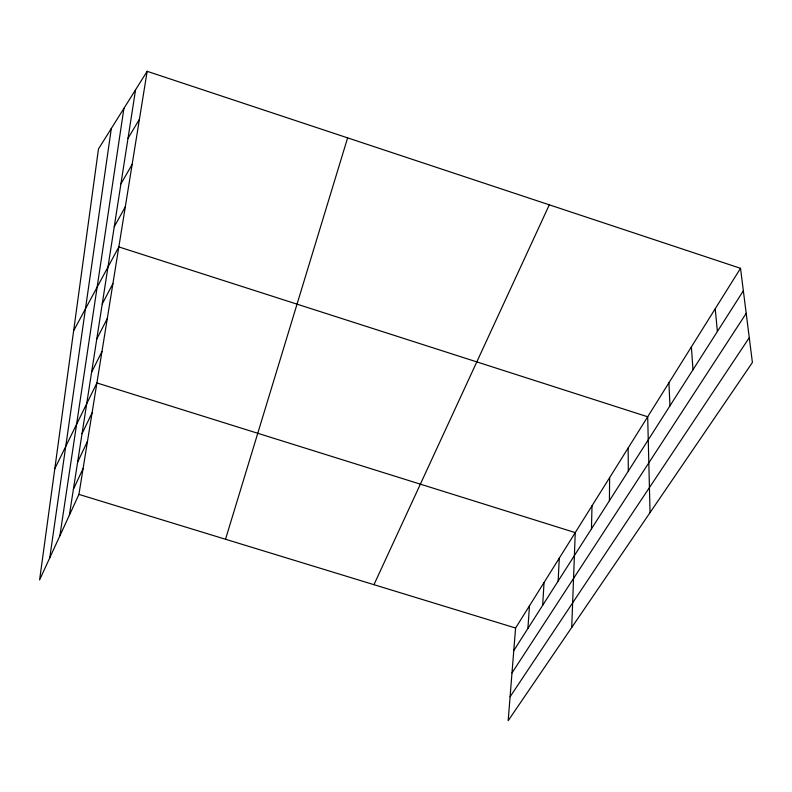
<?xml version="1.0" encoding="UTF-8"?>
<svg xmlns="http://www.w3.org/2000/svg" width="792" height="792" viewBox="0 0 792 792"><rect width="100%" height="100%" fill="white"/><g stroke="black" fill="none" stroke-linecap="round" stroke-linejoin="round"><path stroke-width="1.19" d="M609.414 500.722L609.622 477.635M591.466 528.848L592.01 505.801M571.725 627.482L575.249 532.61L96.901 382.952L54.787 468.725M558.152 581.061L559.281 558.152M542.668 605.326L544.045 582.516M527.898 628.482L529.492 605.781M740.52 268.31L515.582 628.026L508.177 720.69L752.4 362.479L740.52 268.31L147.154 71.31L98.475 148.945L39.6 579.942L78.923 494.396L147.154 71.31M49.767 557.816L111.326 128.452M59.885 535.818L123.918 108.365M69.359 515.196L135.561 89.803M225.522 539.253L347.619 137.867M373.963 584.684L549.311 204.831M73.389 489.298L83.111 468.468M77.616 462.142L87.486 441.312M82.051 433.64L92.08 412.84M91.615 372.2L101.96 351.539M96.772 339.025L107.296 318.493M102.218 304.029L112.909 283.665M73.636 330.749L118.83 246.916L647.678 416.78L650.054 512.592M114.256 226.72L125.294 206.87M120.919 183.893L132.135 164.409M128.007 138.343L139.412 119.305M513.78 650.598L743.351 290.803M511.998 672.943L746.203 313.345M510.097 696.762L749.272 337.689M78.923 494.396L515.582 628.026M715.216 308.771L717.384 331.502M691.386 346.876L692.97 369.765M668.913 382.823L669.963 405.821M628.155 448.005L628.313 471.091"/></g></svg>
